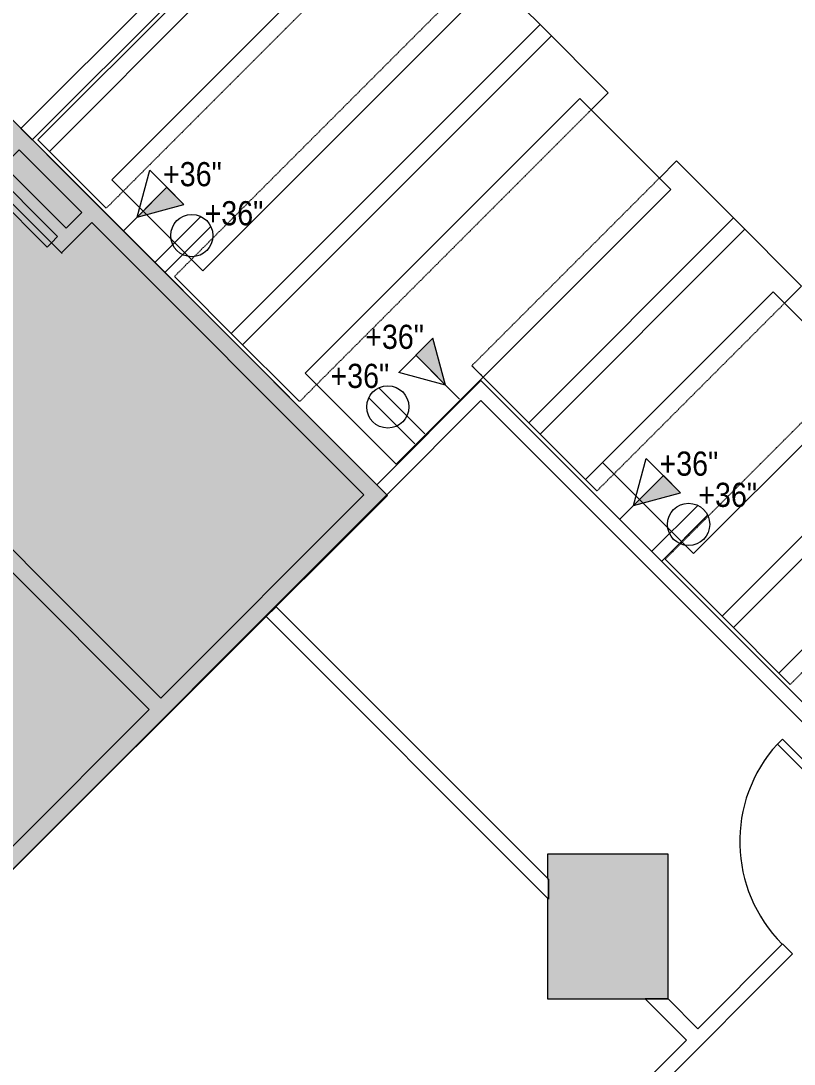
# Model space of a CAD drawing. Header units: inches. Extents: x 1 to 4574, y -953 to 1388.
# Drawn here: x 1570.2 to 1762.6, y 314.6 to 573.9 of the extents above; entities that cross this region are included whole.
import ezdxf

# ---------------------------------------------------------------- set-up
doc = ezdxf.new("R2010")
doc.units = ezdxf.units.IN
doc.header["$MEASUREMENT"] = 0
doc.linetypes.add('Hidden 1_8_', pattern=[0.1875, 0.125, -0.0625])
for name, color, linetype, lineweight in [('3rd Floor Revit Background_dwg', 8, 'Continuous', 9), ('A-ANNO-NOTE', 131, 'Continuous', 20), ('A-DETL-GENF', 92, 'Continuous', 9), ('A-DETL-HDLN', 90, 'Continuous', 9), ('A-DETL-MEDM', 33, 'Continuous', 20), ('A-DOOR', 31, 'Continuous', 9), ('A-WALL', 113, 'Continuous', 50), ('AWAEX', 7, 'Continuous', 9), ('E-COMM-IDEN', 2, 'Continuous', 9), ('E-ELEC-FIXT-IDEN', 2, 'Continuous', 9), ('I-WALL', 2, 'Continuous', 9)]:
    doc.layers.add(name, color=color, linetype=linetype, lineweight=lineweight)
doc.styles.add('Arial_3', font='arial.ttf', dxfattribs={"width": 0.85, "height": 6})

# ---------------------------------------------------------------- blocks, each defined once
blk = doc.blocks.new('Single-Flush - 36_ x 96_-2611463-3rd Floor New Construction - Tel_Data_Elec Plan')
at = {"layer": 'A-DOOR', "color": 250, "lineweight": 20}
for p, q in [((16.25, 1.75), (16.25, 37.77)), ((18, 37.77), (16.25, 37.77)), ((18, 1.75), (18, 37.77)), ((18, 1.75), (16.25, 1.75))]:
    blk.add_line(p, q, dxfattribs=at)
at = {"layer": 'A-DOOR'}
blk.add_arc((18, 1.75), 36.07, 92.7812, 180, dxfattribs=at)
blk = doc.blocks.new('3rd Floor Revit Background_dwg-1506769-3rd Floor New Construction - Tel_Data_Elec Plan')
at = {"layer": 'AWAEX'}
blk.add_hatch(color=256, dxfattribs=at).paths.add_polyline_path([(-146.32, 330.78), (-146.32, 366.78), (-176.32, 366.78), (-176.32, 360.71), (-176.12, 360.51), (-176.12, 355.56), (-176.32, 355.76), (-176.32, 330.78), (-150.06, 330.78)], flags=0)
for p, q in [((-299.55, 518.55), (-297.08, 516.07)), ((-146.32, 366.78), (-176.32, 366.78)), ((-176.32, 366.78), (-176.32, 360.71)), ((-146.32, 330.78), (-146.32, 366.78)), ((-176.32, 360.71), (-176.12, 360.51)), ((-176.12, 360.51), (-176.12, 355.56)), ((-176.12, 355.56), (-176.32, 355.76)), ((-176.32, 355.76), (-176.32, 330.78)), ((-176.32, 330.78), (-150.06, 330.78)), ((-150.06, 330.78), (-146.32, 330.78))]:
    blk.add_line(p, q, dxfattribs=at)
at = {"layer": 'AWAEX', "flags": 128}
blk.add_lwpolyline([(-341.66, 330.78), (-216.15, 455.9), (-329.25, 569.01), (-346.7, 569.01), (-346.7, 565.01), (-330.91, 565.01), (-309.86, 543.95), (-315.87, 537.94), (-298.19, 520.27), (-299.73, 518.72), (-297.26, 516.25), (-289.7, 523.8), (-222, 456.1), (-272.56, 405.54), (-340.09, 473.07), (-322.54, 490.62), (-325.36, 493.45), (-345.74, 473.07), (-275.39, 402.71), (-343.32, 334.78), (-485.57, 334.78)], dxfattribs=at)
for points in [[(-299.73, 518.72), (-325.19, 544.18), (-326.25, 543.12), (-300.79, 517.66)], [(-292.18, 526.28), (-296.07, 522.39), (-311.62, 537.94), (-307.73, 541.83)]]:
    blk.add_lwpolyline(points, close=True, dxfattribs=at)

msp = doc.modelspace()

# ---------------------------------------------------------------- hatches: boundary and pattern name
at = {"layer": 'A-ANNO-NOTE', "lineweight": 9}
for points in [[(1599.17, 525.12), (1610.81, 528.27), (1606.57, 532.51)], [(1675.89, 483.36), (1672.73, 495), (1668.49, 490.75)], [(1722.66, 453.44), (1734.3, 456.59), (1730.05, 460.84), (1724.64, 455.42)]]:
    msp.add_hatch(color=256, dxfattribs=at).paths.add_polyline_path(points, flags=0)
at = {"layer": 'A-DETL-GENF'}
h = msp.add_hatch(color=9, dxfattribs=at)
h.paths.add_polyline_path([(3407.25, -163.73), (3408.55, -163.73), (3408.55, 78.29), (3121.05, 78.29), (3121.05, -163.73), (3390.72, -163.73)], flags=0)
h.paths.add_polyline_path([(2284.73, -163.73), (2409.23, -163.73), (2409.23, -147.94), (2631.27, -147.94), (2631.27, -163.73), (2744.77, -163.73), (2744.77, 62.36), (2270.73, 62.36), (2270.73, 25.14), (2284.73, 25.14), (2284.73, -20.73), (2270.73, -20.73), (2270.73, -78.73), (2284.73, -78.73), (2284.73, -120.86), (2270.73, -120.86), (2270.73, -163.73), (2281.92, -163.73)], flags=0)
h.paths.add_polyline_path([(2128.73, -163.73), (2142.23, -163.73), (2142.23, -120.86), (2128.73, -120.86), (2128.73, -76.86), (2142.23, -76.86), (2142.23, -18.86), (2128.73, -18.86), (2128.73, 25.14), (2142.23, 25.14), (2142.23, 62.36), (2018.55, 62.36), (2018.55, 94.66), (1992.98, 120.23), (1915.14, 120.23), (1915.14, 18.14), (1878.64, 18.1), (1878.64, -163.73), (2067.76, -163.73)], flags=0)
h.paths.add_polyline_path([(1531.04, 330.78), (1535.92, 330.78), (1661.25, 456.11), (1548.36, 569.01), (1486.08, 569.01), (1486.07, 773.5), (1372.01, 773.5), (1372.01, 330.78), (1530.26, 330.78)], flags=0)

# ---------------------------------------------------------------- linework, layer by layer
at = {"layer": 'A-ANNO-NOTE'}
for p, q in [((1599.17, 525.12), (1602.33, 536.75)), ((1610.81, 528.27), (1602.33, 536.75)), ((1595.69, 521.64), (1606.57, 532.51)), ((1606.57, 532.51), (1599.17, 525.12)), ((1610.81, 528.27), (1606.57, 532.51)), ((1599.17, 525.12), (1610.81, 528.27)), ((1599.17, 525.12), (1610.81, 528.27)), ((1603.57, 513.79), (1615.03, 525.25)), ((1606.04, 511.33), (1617.49, 522.78)), ((1672.73, 495), (1664.25, 486.51)), ((1672.73, 495), (1668.49, 490.75)), ((1675.89, 483.36), (1672.73, 495)), ((1675.89, 483.36), (1672.73, 495)), ((1668.49, 490.75), (1675.89, 483.36)), ((1679.36, 479.88), (1668.49, 490.75)), ((1675.89, 483.36), (1664.25, 486.51)), ((1670.7, 471.21), (1659.24, 482.67)), ((1668.23, 468.75), (1656.78, 480.2)), ((1722.66, 453.44), (1725.81, 465.08)), ((1734.3, 456.59), (1725.81, 465.08)), ((1719.18, 449.96), (1730.05, 460.84)), ((1730.05, 460.84), (1722.66, 453.44)), ((1734.3, 456.59), (1730.05, 460.84)), ((1722.66, 453.44), (1734.3, 456.59)), ((1722.66, 453.44), (1734.3, 456.59)), ((1727.14, 442), (1738.59, 453.46)), ((1729.6, 439.54), (1741.06, 450.99))]:
    msp.add_line(p, q, dxfattribs=at)
for centre in [(1612.76, 520.51), (1661.51, 477.93), (1736.32, 448.72)]:
    msp.add_circle(centre, 5.25, dxfattribs=at)
at = {"layer": 'A-DETL-HDLN', "linetype": 'Hidden 1_8_'}
for p, q in [((1664.03, 599.87), (1591.47, 527.31)), ((1681, 582.9), (1608.44, 510.34)), ((1712.11, 551.79), (1639.55, 479.23)), ((1729.08, 534.82), (1682.41, 488.15)), ((1760.19, 503.7), (1713.52, 457.03)), ((1685.02, 485.54), (1682.41, 488.15)), ((1777.16, 486.73), (1730.49, 440.06)), ((1808.28, 455.62), (1761.61, 408.95))]:
    msp.add_line(p, q, dxfattribs=at)
at = {"layer": 'A-DETL-MEDM'}
for p, q in [((1574.5, 544.28), (1651.3, 621.08)), ((1577.33, 541.45), (1654.13, 618.25)), ((1661.2, 602.7), (1592.88, 534.38)), ((1661.2, 602.7), (1614.53, 556.03)), ((1702.21, 570.17), (1685.24, 587.14)), ((1683.82, 580.07), (1615.51, 511.75)), ((1622.58, 496.2), (1699.38, 573)), ((1648.47, 522.09), (1699.38, 573)), ((1699.38, 573), (1716.35, 556.03)), ((1661.25, 456.11), (1548.36, 569.01)), ((1625.41, 493.37), (1702.21, 570.17)), ((1651.3, 519.26), (1702.21, 570.17)), ((1716.35, 556.03), (1712.11, 551.79)), ((1709.28, 554.61), (1640.96, 486.3)), ((1709.28, 554.61), (1662.61, 507.95)), ((1731.91, 531.99), (1709.28, 554.61)), ((1574.5, 544.28), (1591.47, 527.31)), ((1733.32, 539.06), (1729.08, 534.82)), ((1750.29, 522.09), (1733.32, 539.06)), ((1615.51, 511.75), (1592.88, 534.38)), ((1731.91, 531.99), (1663.59, 463.67)), ((1610.64, 506.88), (1588.01, 529.51)), ((1696.55, 474), (1747.46, 524.92)), ((1696.55, 474), (1747.46, 524.92)), ((1747.46, 524.92), (1764.44, 507.95)), ((1699.38, 471.18), (1750.29, 522.09)), ((1699.38, 471.18), (1750.29, 522.09)), ((1625.41, 493.37), (1608.44, 510.34)), ((1757.36, 506.53), (1710.69, 459.86)), ((1757.36, 506.53), (1714.94, 464.1)), ((1779.99, 483.9), (1757.36, 506.53)), ((1764.44, 507.95), (1760.19, 503.7)), ((1622.58, 496.2), (1639.55, 479.23)), ((1699.38, 471.18), (1682.41, 488.15)), ((1663.59, 463.67), (1640.96, 486.3)), ((1779.99, 483.9), (1737.57, 441.48)), ((1744.64, 425.92), (1795.55, 476.83)), ((1744.64, 425.92), (1795.55, 476.83)), ((1696.55, 474), (1713.52, 457.03)), ((1747.46, 423.09), (1798.38, 474)), ((1747.46, 423.09), (1798.38, 474)), ((1737.57, 441.48), (1714.94, 464.1)), ((1805.45, 458.45), (1758.78, 411.78)), ((1535.92, 330.78), (1661.24, 456.1)), ((1747.46, 423.09), (1730.49, 440.06)), ((1744.64, 425.92), (1761.61, 408.95))]:
    msp.add_line(p, q, dxfattribs=at)
at = {"layer": 'A-WALL', "color": 250, "lineweight": 20}
for p, q in [((1646.3, 623.16), (1570.25, 547.11)), ((1573.08, 544.28), (1651.96, 623.16)), ((1570.25, 547.11), (1573.08, 544.28)), ((1725.55, 330.76), (1735.77, 320.54)), ((1731.21, 330.76), (1725.55, 330.76)), ((1738.6, 323.37), (1731.21, 330.76))]:
    msp.add_line(p, q, dxfattribs=at)
at = {"layer": 'I-WALL', "color": 250, "lineweight": 20}
for p, q in [((1684.67, 484.48), (1658.78, 458.59)), ((1794.66, 374.48), (1684.67, 484.48)), ((1661.25, 456.11), (1684.67, 479.53)), ((1684.67, 479.53), (1789.71, 374.48)), ((1658.78, 458.59), (1661.25, 456.11)), ((1633.71, 428.26), (1631.23, 425.79)), ((1701.46, 360.51), (1633.71, 428.26)), ((1631.23, 425.79), (1701.46, 355.56)), ((1701.46, 355.56), (1701.46, 360.51)), ((1759.66, 344.43), (1738.6, 323.37)), ((1762.14, 341.95), (1759.66, 344.43)), ((1658.34, 238.15), (1762.14, 341.95)), ((1735.77, 320.54), (1655.86, 240.63))]:
    msp.add_line(p, q, dxfattribs=at)

# ---------------------------------------------------------------- block references
at = {"layer": '3rd Floor Revit Background_dwg', "color": 7}
msp.add_blockref('3rd Floor Revit Background_dwg-1506769-3rd Floor New Construction - Tel_Data_Elec Plan', (1877.58, 0), dxfattribs=at)
at = {"layer": 'A-DOOR', "lineweight": 13, "rotation": 44.99999999999986}
msp.add_blockref('Single-Flush - 36_ x 96_-2611463-3rd Floor New Construction - Tel_Data_Elec Plan', (1773.63, 355.92), dxfattribs=at)

# ---------------------------------------------------------------- texts
at = {"layer": 'E-COMM-IDEN', "char_height": 6, "width": 17.336, "attachment_point": 2, "line_spacing_factor": 0.941778, "style": 'Arial_3'}
for insert in [(1612.91, 538.78), (1663.19, 498.35), (1736.39, 466.83)]:
    msp.add_mtext('+36"', dxfattribs=dict(at, insert=insert))
at = {"layer": 'E-ELEC-FIXT-IDEN', "char_height": 6, "width": 17.336, "attachment_point": 2, "line_spacing_factor": 0.941778, "style": 'Arial_3'}
for insert in [(1623.24, 529.07), (1654.55, 488.64), (1746.04, 459.07)]:
    msp.add_mtext('+36"', dxfattribs=dict(at, insert=insert))

doc.saveas('drawing.dxf')
